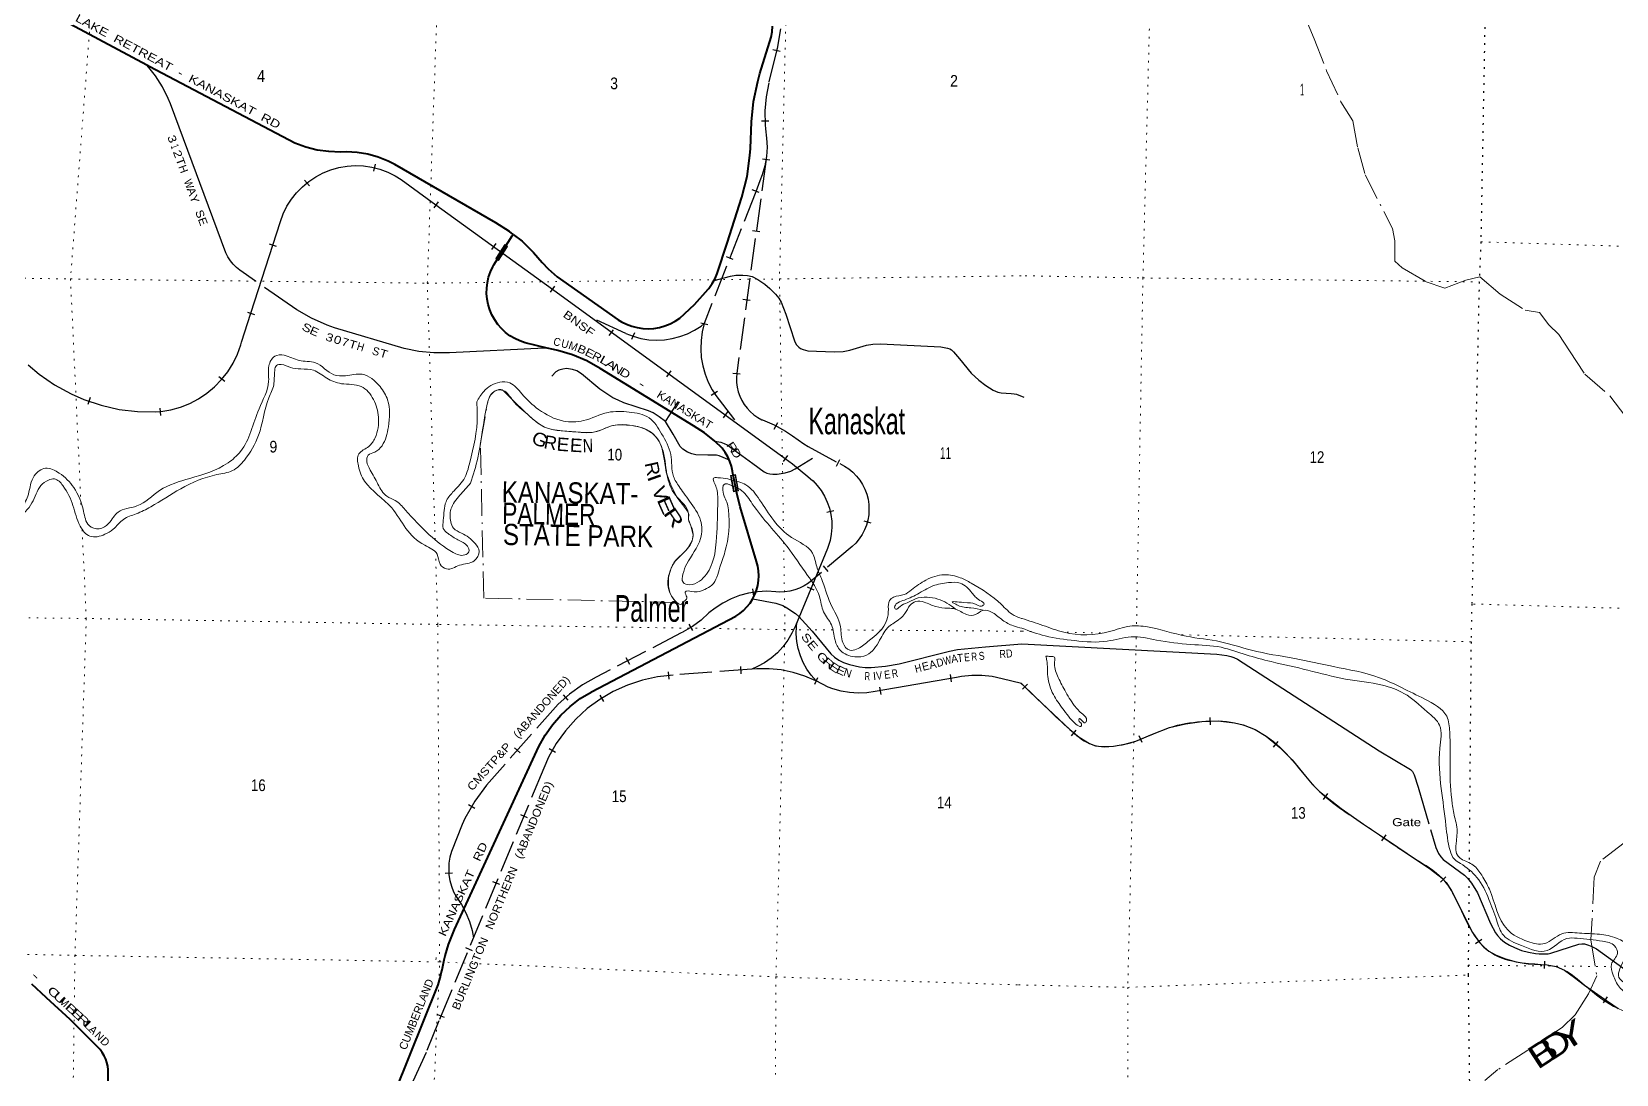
# Model space of a CAD drawing. Header units: feet. Extents: x -252966 to 4, y -183309 to 1368.
# Drawn here: x -233058 to -209293, y -73978 to -58351 of the extents above; entities that cross this region are included whole.
import ezdxf
from ezdxf.enums import TextEntityAlignment as Align

# ---------------------------------------------------------------- set-up
doc = ezdxf.new("R2010")
doc.units = ezdxf.units.FT
doc.header["$LTSCALE"] = 80
for name, pattern in [('DOT_DASHED', [7.7, 5, -1.2, 0.3, -1.2]), ('DOTTED', [1.5, 0.3, -1.2]), ('LONG_DASHED', [7.5, 6, -1.5])]:
    doc.linetypes.add(name, pattern=pattern)
doc.layers.add('14', color=7, linetype='Continuous')
for name, color, linetype, lineweight in [('26', 7, 'Continuous', 40), ('27', 7, 'Continuous', 13), ('29', 7, 'Continuous', 25), ('30', 7, 'Continuous', 35), ('31', 7, 'Continuous', 13), ('34', 7, 'Continuous', 13), ('39', 7, 'Continuous', 13), ('41', 7, 'Continuous', 13), ('44', 7, 'DOT_DASHED', 13), ('6', 7, 'DOTTED', 25), ('61', 7, 'Continuous', 13), ('63', 7, 'Continuous', 25), ('7', 7, 'DOTTED', 13)]:
    doc.layers.add(name, color=color, linetype=linetype, lineweight=lineweight)

msp = doc.modelspace()

# ---------------------------------------------------------------- linework, layer by layer
at = {"layer": '26'}
msp.add_line((-226930.95, -72531.24), (-226929.4, -72526.28), dxfattribs=at)
for points in [[(-231329.54, -58851.33), (-232481.24, -58236.22)], [(-225836.64, -61388.41), (-225704.36, -61492.18), (-225530.87, -61660.39), (-225403.84, -61809.36), (-225313.44, -61904.04), (-225175.34, -62024.86), (-224264.09, -62668.73), (-224213.94, -62699.34), (-224138.42, -62736.67), (-224059.41, -62765.9), (-223977.79, -62786.72), (-223894.43, -62798.89), (-223810.26, -62802.27), (-223726.19, -62796.84), (-223643.15, -62782.66), (-223562.05, -62759.87), (-223483.78, -62728.73), (-223409.19, -62689.57), (-223339.1, -62642.84), (-223115.54, -62438.5), (-222914.56, -62211.91), (-222903.64, -62198.13), (-222853.01, -62126.81), (-222810.11, -62050.59), (-222778.02, -61977.22), (-222625.73, -61520.2), (-222407.42, -60830.71), (-222330.21, -60520.69), (-222285.83, -60204.29), (-222278.57, -60100.63), (-222261.53, -59703.69), (-222231.77, -59397.72), (-222170.2, -59096.53), (-222136.57, -58977.39), (-221969.78, -58432.53), (-221954.33, -58351.23), (-221947.47, -58268.77)], [(-225836.64, -61388.41), (-225894.48, -61343.03), (-226099.15, -61214.57), (-227609.93, -60340.34), (-227711.27, -60289.4), (-227861.2, -60230.12), (-228016.51, -60186.82), (-228175.49, -60160), (-228336.41, -60149.95), (-228427.45, -60154.08), (-228602.82, -60148.09), (-228776.6, -60123.79), (-228946.9, -60081.47), (-229111.83, -60021.57), (-231284.77, -58875.24), (-231329.54, -58851.33)], [(-225326.11, -63092.01), (-225659.21, -63011.99), (-225737.92, -62985), (-225813.38, -62949.92), (-225884.75, -62907.16), (-225951.27, -62857.16), (-226012.2, -62800.49), (-226066.87, -62737.76), (-226114.68, -62669.66), (-226155.11, -62596.93), (-226187.72, -62520.37), (-226212.14, -62440.83), (-226228.12, -62359.17), (-226235.48, -62276.29), (-226234.13, -62193.09), (-226224.09, -62110.48), (-226205.47, -62029.38), (-226178.48, -61950.67), (-226143.4, -61875.22), (-226127.09, -61845.95), (-225851.43, -61411.71), (-225836.64, -61388.41)], [(-222538.01, -64992.63), (-222540.96, -64972.63), (-222546.04, -64937.44), (-222562.65, -64863.14), (-222586.94, -64790.98), (-222618.65, -64721.76), (-222657.41, -64656.24), (-222702.81, -64595.12), (-222813.77, -64486.82), (-222966.99, -64362.99), (-223132.32, -64255.85), (-224531.39, -63396.91), (-224733.21, -63285.85), (-224945.53, -63196.48), (-225166.03, -63129.81), (-225231.03, -63114.85), (-225326.11, -63092.01)], [(-226856.14, -72201.22), (-226806.52, -72031.44), (-226715.36, -71809.05), (-225450.57, -69064.39), (-225358.18, -68896.61), (-225248.76, -68739.4), (-225123.51, -68594.49), (-224983.8, -68463.47), (-224831.16, -68347.77), (-224667.26, -68248.66), (-224660.95, -68245.3), (-222499.82, -67110.16), (-222438.8, -67070.17), (-222382.3, -67024.03), (-222330.93, -66972.23), (-222285.25, -66915.34), (-222245.77, -66853.99), (-222212.92, -66788.86), (-222187.06, -66720.64), (-222168.47, -66650.09), (-222157.36, -66577.99), (-222153.84, -66505.12), (-222157.96, -66432.29), (-222169.67, -66360.28), (-222188.09, -66292.2), (-222433.31, -65470.47), (-222485.08, -65267.88), (-222538.01, -64992.63)], [(-226910.84, -72443.94), (-226904.14, -72412.16), (-226873.94, -72262.13), (-226856.14, -72201.22)], [(-226929.4, -72526.28), (-226925.73, -72514.51), (-226910.84, -72443.94)], [(-231910.53, -74120.45), (-231911.35, -73920.42), (-231911.73, -73913.43), (-231918.05, -73858.08), (-231930.13, -73803.69), (-231947.82, -73750.87), (-231970.93, -73700.18), (-231999.22, -73652.19), (-232032.37, -73607.41), (-232070.02, -73566.35), (-232478.83, -73156.84), (-232837.27, -72831.83), (-232841.86, -72828.09), (-233058.18, -72628.92)], [(-230383.28, -77459.61), (-230157.97, -77169.78), (-229723.82, -76664.17), (-227990.47, -74838.02), (-227847.86, -74662.82), (-227724.34, -74473.66), (-227621.27, -74272.64), (-227606.42, -74238.73), (-226964.45, -72638.63), (-226930.95, -72531.24)]]:
    msp.add_lwpolyline(points, dxfattribs=at)
at = {"layer": '27'}
msp.add_line((-226929.4, -72526.28), (-226910.84, -72443.94), dxfattribs=at)
for points in [[(-226910.84, -72443.94), (-226858.27, -72210.68), (-226856.14, -72201.22)], [(-226930.95, -72531.24), (-226930.52, -72531.24), (-226929.4, -72526.28)]]:
    msp.add_lwpolyline(points, dxfattribs=at)
at = {"layer": '29'}
msp.add_line((-223554.37, -64195.14), (-223355.59, -63893.98), dxfattribs=at)
for points in [[(-229700.63, -62090.12), (-229935.71, -61927.09), (-229986.42, -61885.35), (-230034.49, -61836.71), (-230077.22, -61783.31), (-230114.13, -61725.74), (-230144.82, -61664.62), (-230976.05, -59431.67), (-231008.84, -59351.29), (-231095.46, -59177.8), (-231199.74, -59014.32), (-231300.63, -58887.63), (-231329.54, -58851.33)], [(-222823.09, -62080.69), (-222575.86, -62014.15), (-222497.04, -62001.39), (-222390.41, -62000.23), (-222323.18, -62006.03), (-222251.32, -62022.27), (-222167.87, -62065.17), (-222061.23, -62135.9), (-221987.05, -62199.68), (-221901.28, -62284.33), (-221852.6, -62342.31), (-221820.15, -62403.76), (-221745.97, -62584.66), (-221616.16, -62983.55), (-221590.66, -63036.89), (-221553.57, -63078.64), (-221525.75, -63099.51), (-221486.34, -63115.74), (-221416.8, -63131.98), (-221022.72, -63150.53), (-220885.94, -63144.73), (-220786.27, -63122.7), (-220535.91, -63048.49), (-220443.18, -63033.41), (-220327.28, -63029.93), (-219423.22, -63076.32), (-219325.84, -63092.55), (-219288.75, -63104.14), (-219265.59, -63118.06), (-219235.43, -63148.21), (-219145.04, -63252.57), (-218968.87, -63470.57), (-218855.26, -63572.61), (-218750.96, -63651.47), (-218639.67, -63725.68), (-218570.15, -63753.51), (-218519.13, -63762.79), (-218370.79, -63772.06), (-218324.41, -63776.7), (-218287.34, -63785.98), (-218177.35, -63830.07)], [(-225326.11, -63092.01), (-225366.08, -63093.93), (-226792.6, -63162.2), (-226804.39, -63163), (-227028.03, -63165.84), (-227250.75, -63145.28), (-227470.1, -63101.56), (-228516.86, -62789.24), (-228626.77, -62750.22), (-228860.45, -62646.61), (-229082.03, -62519.13), (-229567.62, -62182.37)], [(-222591.74, -64774.65), (-222747.38, -64705.53), (-222789.09, -64696.25), (-222918.92, -64696.25), (-223099.73, -64691.61), (-223157.68, -64680.02), (-223224.91, -64654.5), (-223292.13, -64608.12), (-223331.54, -64566.38), (-223438.18, -64385.48), (-223554.37, -64195.14), (-223646.81, -64121.1), (-223739.53, -64061.96), (-223809.08, -64032.97), (-224179.98, -63912.37), (-224263.43, -63874.11), (-224342.25, -63838.16), (-224434.97, -63779.02), (-224536.97, -63708.29), (-224810.51, -63476.37), (-224880.05, -63433.47), (-224949.6, -63411.44), (-225035.37, -63401), (-225093.32, -63406.8), (-225153.59, -63424.19), (-225195.32, -63448.54), (-225257.96, -63513.22)], [(-222812.22, -64486.7), (-222724.21, -64501.44), (-222670.89, -64523.46), (-222626.84, -64545.5), (-222244.36, -64824.95), (-222072.82, -64950.19), (-222031.09, -64967.59), (-221987.04, -64979.18), (-221945.32, -64983.82), (-221878.09, -64982.66), (-221759.87, -64960.63), (-221674.1, -64936.27), (-221606.87, -64900.33), (-221349.58, -64744.53)], [(-222243.77, -66850.88), (-221895.56, -66918.4), (-221793.65, -66951.69), (-221733.77, -66983.79), (-221603.42, -67069.93), (-221554.12, -67114.31), (-221353.03, -67333.55), (-221075.47, -67676.12), (-221019.45, -67725.23), (-220951.01, -67772.31), (-220882.57, -67806.55), (-220795.52, -67835.52), (-220643.04, -67868.6), (-220559.63, -67879.3), (-220465.73, -67880.94), (-220253.8, -67862.18), (-220048.01, -67827.08), (-219295.66, -67634.29), (-219172.9, -67611.26), (-218753.33, -67569.5), (-218209.48, -67526.22)], [(-218209.48, -67526.22), (-215281.77, -67682.07), (-215134.54, -67702.08), (-215073.3, -67716.22), (-215029.73, -67731.55), (-214975.16, -67757.83), (-212847.19, -69131.67)], [(-212847.19, -69131.67), (-212382.15, -69408.89), (-212347.97, -69441.4), (-212324.41, -69488.54), (-212262.41, -69674.66), (-212103.83, -70223.15)], [(-212079.77, -70306.38), (-212001.47, -70577.2), (-211960.49, -70668.12), (-211925.15, -70719.97), (-211888.74, -70760.27), (-211571.83, -70993.36), (-211524.81, -71035.96), (-211463.47, -71113.56), (-211376.24, -71257.87), (-211180.26, -71718.23), (-211105.43, -71855.94), (-211075.4, -71898.95), (-211029.78, -71948.24), (-210970.58, -71995.58), (-210895.79, -72042.13), (-210819.83, -72078.07), (-210714.99, -72120.41), (-210611.36, -72149.95), (-210507.13, -72169.4), (-210450.01, -72174.7), (-210384.64, -72174.11), (-210315.75, -72171.16), (-210276.29, -72164.68), (-209853.65, -72029.29), (-209809.31, -72021.51), (-209769.26, -72023.86), (-209710.38, -72040.36), (-209658.55, -72061.57), (-209592.07, -72099.9), (-209106.18, -72449.26)]]:
    msp.add_lwpolyline(points, dxfattribs=at)
at = {"layer": '31', "lineweight": 25}
msp.add_line((-221833.58, -58649.65), (-221941.03, -58623.41), dxfattribs=at)
at = {"layer": '34', "lineweight": 25}
for p, q in [((-227905.73, -60334.49), (-227932.98, -60441.69)), ((-228964.25, -60575.09), (-228893.54, -60660.14)), ((-226964.18, -60899.05), (-227029.17, -60988.55)), ((-229496.01, -61532.4), (-229390.71, -61566.28)), ((-226095.02, -61526.89), (-226160, -61616.4)), ((-225217.93, -62166.95), (-225282.92, -62256.45)), ((-229821.87, -62553.9), (-229716.57, -62587.77)), ((-224335.49, -62816.91), (-224400.47, -62906.42)), ((-223471.68, -63434.85), (-223536.67, -63524.35)), ((-230249.44, -63520.77), (-230162.44, -63589.07)), ((-232179.63, -63834.48), (-232215.36, -63939.16)), ((-231134.07, -63991.31), (-231128.31, -64101.77)), ((-222624.63, -64049.41), (-222689.62, -64138.92)), ((-221725.43, -64702.75), (-221790.42, -64792.25)), ((-221026.82, -65530.94), (-221134.55, -65556.04)), ((-221321.6, -66719.51), (-221423.81, -66677.22)), ((-220341.23, -68175.72), (-220322.12, -68284.67)), ((-219285.59, -67987.92), (-219266.48, -68096.87)), ((-218201.03, -68207.76), (-218124.39, -68128)), ((-215380.97, -68742.25), (-215384.5, -68631.69)), ((-217462.47, -68906.96), (-217391.38, -68822.22)), ((-216404.68, -69006.05), (-216446.96, -68903.84)), ((-214434.66, -69072.65), (-214363.58, -68987.91)), ((-213685.72, -69857.39), (-213617.5, -69770.33)), ((-212808.43, -70480.01), (-212746.72, -70388.21)), ((-211930.3, -71096.03), (-211849.95, -71020.01)), ((-211402.78, -72015.26), (-211311.49, -71952.8)), ((-210371.88, -72391.09), (-210366.7, -72280.6)), ((-209486.14, -72907.39), (-209423.93, -72815.93))]:
    msp.add_line(p, q, dxfattribs=at)
for points in [[(-233111.07, -63342.16), (-232947.43, -63482.75), (-232714.73, -63643.68), (-232466.48, -63779.4), (-232276.96, -63861.72), (-232015.68, -63950.89), (-231746.51, -64012.27), (-231472.39, -64045.16), (-231196.36, -64049.23), (-231130.12, -64045.78), (-231119.8, -64045.24), (-230971.94, -64019.52), (-230827.59, -63978.49), (-230688.33, -63922.6), (-230555.66, -63852.46), (-230431.06, -63768.83), (-230315.88, -63672.64), (-230211.38, -63564.93), (-230118.72, -63446.89), (-230038.9, -63319.82), (-229972.8, -63185.09), (-229921.15, -63044.21), (-229910.02, -63006.23), (-229769.55, -62569.58), (-229327.84, -61196.45), (-229284.6, -61079.32), (-229229.37, -60967.38), (-229162.74, -60861.82), (-229085.44, -60763.81), (-228998.32, -60674.42), (-228928.51, -60616.38), (-228902.33, -60594.61), (-228798.53, -60525.29), (-228688.05, -60467.19), (-228572.11, -60420.96), (-228451.96, -60387.1), (-228328.93, -60365.98), (-228204.38, -60357.85), (-228079.64, -60362.78), (-227956.12, -60380.71), (-227835.14, -60411.46), (-227718.04, -60454.69), (-227606.09, -60509.92), (-227517.39, -60564.85), (-227515.55, -60566.19), (-226995.37, -60943.87), (-225249.12, -62211.77), (-223502.87, -63479.67), (-221756.62, -64747.57), (-221647.91, -64826.5), (-221417.53, -65016.23), (-221343.68, -65080.17)], [(-221343.76, -65080.09), (-221277.02, -65151.37), (-221218.14, -65229.19), (-221167.71, -65312.73), (-221126.29, -65401.08), (-221094.34, -65493.3), (-221072.19, -65588.33), (-221060.11, -65685.17), (-221058.21, -65782.73), (-221066.52, -65879.96), (-221084.95, -65975.8), (-221113.29, -66069.19), (-221123.37, -66095.77), (-221323.82, -66580.17), (-221603.85, -67256.91)], [(-221295.23, -68081.3), (-221368.23, -67996.95), (-221432.04, -67905.38), (-221485.92, -67807.65), (-221529.31, -67704.82), (-221561.69, -67598.02), (-221582.74, -67488.42), (-221592.22, -67377.22), (-221590.03, -67265.64), (-221584.42, -67209.09)], [(-221603.83, -67256.86), (-221655.51, -67367.44), (-221718.44, -67471.96), (-221791.96, -67569.33), (-221875.24, -67658.49), (-221967.4, -67738.45), (-222067.4, -67808.34), (-222174.17, -67867.39), (-222259.04, -67904.59)], [(-218215.3, -68119.51), (-218504.13, -68048.83), (-218654.13, -68016.49), (-218806.68, -68000), (-218960.13, -67999.55), (-219112.79, -68015.14), (-219189.4, -68029.13), (-220406.92, -68242.68), (-220534.17, -68260.96), (-220662.69, -68265.84), (-220791, -68257.27), (-220917.71, -68235.32), (-221041.43, -68200.27), (-221112.85, -68173.42), (-221292.71, -68082.67)], [(-218215.26, -68119.53), (-218017.29, -68309.77), (-217817.83, -68501.42), (-217654.47, -68655.98), (-217489.8, -68809.37), (-217351.07, -68925.73), (-217191.3, -69022.09), (-217103.6, -69053.7), (-216968.8, -69069.79), (-216834.79, -69060.09), (-216665.16, -69030.5), (-216496.92, -68985.12), (-216246.8, -68881.66), (-215995.89, -68780.76), (-215754.18, -68722.91), (-215509.93, -68689.12), (-215263.67, -68681.27), (-215017.02, -68710.53), (-214890.91, -68741.21), (-214710.18, -68809.87), (-214541.98, -68911.37), (-214338.57, -69081.99), (-214153.64, -69266.52), (-213954.83, -69508.82), (-213855.48, -69629.29), (-213744.56, -69738.6), (-213420.18, -69992.79), (-213083.22, -70229.51), (-212694.24, -70490.98), (-212304.95, -70752), (-212102.09, -70889.32), (-211905.84, -71038.64), (-211843.21, -71104.83), (-211769.94, -71220.35), (-211704.74, -71341.53), (-211577.86, -71595.76), (-211449.49, -71850.31), (-211343.93, -72004.58), (-211279.54, -72072.6), (-211204.31, -72132.86), (-211106.69, -72189.4), (-210953.81, -72248.82), (-210796.34, -72294.33), (-210613.19, -72322.49), (-210330.92, -72335.73), (-210196.25, -72360.05), (-210072.16, -72415.1), (-209919.99, -72526.05), (-209771.42, -72640.18), (-209519.46, -72818.69), (-209264.16, -72992.35)]]:
    msp.add_lwpolyline(points, dxfattribs=at)
at = {"layer": '34'}
msp.add_spline([(-218217.5, -68118.9), (-217818.59, -68502.22), (-217490.53, -68810.19), (-217191.78, -69023.09), (-216834.66, -69061.18), (-216496.57, -68986.16), (-215995.55, -68781.81), (-215509.84, -68690.22), (-215017.22, -68711.61), (-214542.62, -68912.27), (-214154.46, -69267.26), (-213745.29, -69739.43), (-213083.84, -70230.42), (-212305.56, -70752.91), (-211906.58, -71039.46), (-211705.72, -71342.04), (-211450.44, -71850.87), (-211204.93, -72133.77), (-210796.58, -72295.41), (-210072.71, -72416.06), (-209772.07, -72641.07), (-209264.71, -72993.31), (-208733.56, -73194.57), (-208312.81, -73523.7), (-207476.53, -74101.25), (-207033.84, -74263.25), (-206838.86, -74354.06), (-206321.38, -74704.38), (-205677.7, -75156.87), (-205056.49, -75437.74), (-204124.65, -75760.23), (-203311.21, -76008.87), (-202483.83, -76275.8), (-201779.58, -76535.37), (-201450.83, -76776.82), (-201210.24, -77144.35), (-200944.04, -77768.23), (-200576.16, -78326.65), (-200100.46, -79005.2), (-199794.38, -79290.76), (-199362.96, -79369.97), (-198617.64, -79369.87), (-197787.45, -79366.65), (-197212.93, -79475.62), (-196872.65, -79773.65), (-196688.29, -80303.9), (-196611.18, -80659.6), (-196425.48, -81060.82), (-195953.48, -81707.07), (-195398.47, -82334.03), (-194826.82, -82914.8), (-194541.68, -83270.71), (-193996.71, -84087.11), (-193754.27, -84470.79), (-193389.9, -84783.18), (-192573.48, -85328.26), (-191690.73, -85904.29), (-191187.42, -86258.49), (-190605.33, -86611.53), (-189757.04, -87199.28), (-189185.09, -87556.24), (-188655.54, -87717.16), (-188130.02, -87682.45), (-187782.11, -87633.74), (-187483.18, -87634.92), (-187344.19, -87670.68), (-187205.85, -87718.88)], degree=3, dxfattribs=at)
at = {"layer": '39'}
for points in [[(-236944.65, -70590.84), (-236811.44, -70446.27), (-236605.92, -70330.13), (-236434.59, -70213.88), (-236172.29, -69954.95), (-236059.3, -69844.55), (-235616.08, -69610.35), (-235308.3, -69585.14), (-235101.02, -69541.5), (-234893.72, -69495.84), (-234699.64, -69188.36), (-234686.47, -68856.15), (-234775.04, -68275.95), (-234787.98, -67931.58), (-234861.91, -67786.37), (-234968.18, -67691.39), (-234953.63, -67550.48), (-234797.48, -67158.32), (-234702.42, -66997.53), (-234768.44, -66892.61), (-235191.45, -66492.58), (-235293.34, -66286.87), (-235315.04, -66159.94), (-235272.04, -65928.51), (-235309.81, -65795.49), (-235386.01, -65728.81), (-235522.71, -65712.27), (-235679.54, -65701.7), (-235850.19, -65614.58), (-236093.36, -65561.46), (-236344.26, -65415.69), (-236440.08, -65199.93), (-236487.18, -64849.41), (-236427.73, -64509.3), (-236266.02, -64262.13), (-236078.67, -64166.07), (-235797.11, -64164.94), (-235431.39, -64252.67), (-234977.26, -64366.87), (-234706.24, -64512.7), (-234005.86, -64961.93), (-233787.43, -65194.18), (-233591.25, -65468.65), (-233412.66, -65590.03), (-233215.22, -65483.93), (-233107.97, -65282.91), (-233018.56, -65005.31), (-232851.27, -64895.08), (-232644.37, -64966.21), (-232427.89, -65184.36), (-232280.24, -65537.21), (-232198.5, -65750.92), (-232043.81, -65799.73), (-231904.78, -65721.64), (-231761.43, -65550.93), (-231481.58, -65459.18), (-231138.92, -65226.68), (-230685.83, -65046.88), (-230113.9, -64813.08), (-229928.32, -64644.52), (-229648.67, -64005.07), (-229504.5, -63588.7), (-229499.72, -63359.16), (-229412.77, -63216.47), (-229269.93, -63200.81), (-229048.96, -63278.02), (-228803.73, -63313.03), (-228526.79, -63493.11), (-228353.89, -63507.75), (-228102.42, -63484.38), (-227833.55, -63670.48), (-227719.59, -63870.18), (-227708.85, -64272.94), (-227804.32, -64556.56), (-227913.23, -64650.86), (-228011.93, -64698.88), (-228032.35, -64791.44), (-227980.49, -64920.48), (-227864.56, -65134.29), (-227730.41, -65313.92), (-227605.93, -65376.74), (-227455.57, -65518.16), (-227094.8, -65889.8), (-226737.71, -66154.71), (-226562.87, -66193.52), (-226500.37, -66145.39), (-226522.22, -66062.76), (-226664.69, -65967.68), (-226813.19, -65872.57), (-226885.34, -65795.82), (-226884.94, -65675.01), (-226843.79, -65395.24), (-226744.78, -65254.6), (-226579.23, -65061.81), (-226487.89, -64808.38), (-226374.96, -64110.01), (-226384.31, -63896.54)], [(-236857.59, -71022.03), (-236929.31, -70818.42), (-236868.47, -70665.58), (-236660.71, -70478.97), (-236376.5, -70284.54), (-235971.18, -69955.58), (-235598.37, -69725.19), (-235198.02, -69684.16), (-234934.35, -69618.54), (-234734.77, -69474.19), (-234562.76, -69150.53), (-234583.88, -68850.44), (-234623.16, -68566.39), (-234657.06, -67871.58), (-234733.08, -67752.54), (-234839.22, -67615.28), (-234854.95, -67508.51), (-234788.07, -67353.67), (-234731.49, -67271.29), (-234688.94, -67176.78), (-234622.3, -67094.43), (-234611.73, -66939.42), (-234741.99, -66800.07), (-235152.78, -66351.75), (-235222.56, -66168.29), (-235183.71, -65977.12), (-235146.86, -65779.9), (-235226.95, -65672.92), (-235431.87, -65611.87), (-235859.96, -65527.97), (-236121.04, -65420.42), (-236257.46, -65319.31), (-236317.32, -65176.16), (-236355.97, -64702.83), (-236292.77, -64445.29), (-236131.32, -64274.64), (-235889.91, -64251.23), (-235538.41, -64383.22), (-235277, -64392.1), (-234959.63, -64507.88), (-234369.47, -64839.97), (-234008.52, -65157.24), (-233695.96, -65510.61), (-233529.49, -65644.03), (-233288.11, -65630.7), (-233054.11, -65413.96), (-232920.51, -65154.62), (-232805.61, -65072.43), (-232717.06, -65054.58), (-232590.69, -65153.65), (-232438.84, -65454.16), (-232331.26, -65760.57), (-232184.95, -65912.05), (-231959.62, -65884.57), (-231836.69, -65808.44), (-231681.34, -65659.92), (-231492.03, -65577.95), (-231272.47, -65471.92), (-230823.1, -65201.5), (-230279.4, -64989.76), (-230047.93, -64930.08), (-229868.41, -64771.57), (-229656.01, -64399.72), (-229501.32, -63840.42), (-229428.26, -63643.31), (-229413.47, -63427.9), (-229385.07, -63353.48), (-229314.63, -63339.61), (-229178.02, -63382.33), (-229019.22, -63404.98), (-228832.26, -63425.7), (-228633.55, -63543.12), (-228412.6, -63626.37), (-228115.1, -63669.59), (-227932.74, -63863.47), (-227859.2, -64127.49), (-227906.49, -64439.45), (-228003.45, -64568.02), (-228150.63, -64678.31), (-228159.28, -64859.51), (-228065.51, -65087.34), (-227658.59, -65489.33), (-227446.43, -65796.07), (-227163.71, -66048.66), (-226979.12, -66180.13), (-226933.36, -66329.28), (-226837.08, -66404.09), (-226639.81, -66348.33), (-226420.37, -66280.56), (-226345.49, -66139.84), (-226409.45, -66020.83), (-226612.06, -65865.15), (-226732.48, -65792.28), (-226774.4, -65697.5), (-226769.75, -65508.24), (-226638.34, -65299.23), (-226478.86, -65118.51)], [(-226384.31, -63896.54), (-226279.22, -63741.82), (-226039.44, -63603.63), (-225888.64, -63614.17), (-225708.19, -63777.85), (-225455.57, -64012.22), (-225084.09, -64186.56), (-224782.4, -64179.46), (-224413.97, -64057.78), (-224096.2, -64052.74), (-223798.85, -64140.26), (-223610.59, -64376.45), (-223474.87, -64686.98), (-223431.72, -65017.35), (-223347.75, -65168.63), (-223277.69, -65267.52), (-223191.62, -65388.61), (-223025.66, -65677.08), (-223026.54, -65944.89), (-223232.94, -66326.83), (-223291.78, -66481.69), (-223290.17, -66602.52), (-223191.75, -66641.09), (-223042.75, -66587.19), (-222867.01, -66354.16), (-222791.42, -65995.97), (-222769.47, -65444.31), (-222784.76, -65202.62), (-222818.66, -65115.93), (-222834.51, -65043.39), (-222768.12, -65035.54), (-222617.35, -65054.14), (-222565.56, -65070.96)], [(-226328.57, -64529.84), (-226231.67, -63957.42), (-226172.8, -63794.51), (-226080.06, -63724.32), (-225987.56, -63728.64), (-225841.26, -63880.12), (-225618.72, -64088.23), (-225388.03, -64266.15), (-224945.86, -64346.07), (-224612.02, -64349.14), (-224344.24, -64255.34), (-224054.64, -64254.24), (-223761.37, -64359.87), (-223605.26, -64587.9), (-223530.17, -64988.85), (-223402.48, -65297.33), (-223208.32, -65571.8), (-223206.6, -65662.42), (-223170.72, -65757.17), (-223138.96, -65884.13), (-223197.89, -66065.17), (-223425.96, -66312.13), (-223494.85, -66466.96), (-223461.8, -66809.38), (-223305.32, -66926.66), (-223271.01, -66888.51), (-223230.64, -66846.35), (-223248.55, -66787.9), (-223256.47, -66749.62), (-223123.72, -66746.01), (-222964.73, -66710.26), (-222857.93, -66646.16), (-222738.39, -66378.73), (-222661.2, -66147.4), (-222608.82, -65515.29), (-222632.59, -65404.46), (-222672.51, -65313.73), (-222692.2, -65188.82), (-222679.98, -65140.53), (-222555.34, -65155.02), (-222550.35, -65157.61)], [(-226478.86, -65118.51), (-226366.98, -64736.27), (-226328.57, -64529.84)], [(-222565.56, -65070.96), (-222348.15, -65141.57), (-222141.75, -65365.74), (-221662.98, -65931.06), (-221348.01, -66165.63), (-221284.33, -66369.21), (-221214.53, -66546.63), (-221077.02, -66923.61), (-220927.34, -67272.43), (-220893.94, -67508.13), (-220787.73, -67621.23), (-220689.14, -67607.44), (-220515.8, -67493.21), (-220231.16, -67167.9), (-220210.51, -67006.88), (-220191.98, -66876.05), (-220131.48, -66825.9), (-219974.49, -66788.13), (-219863.64, -66715.99), (-219645.96, -66569.68), (-219370.17, -66490.01), (-219131, -66535.06), (-218968.37, -66616.11), (-218516.93, -66933.67), (-218324.42, -67099.4), (-218211.13, -67144.29), (-218205.89, -67145.85)], [(-222550.35, -65157.61), (-222406.77, -65232), (-222250.55, -65425.8), (-221729.8, -66067.77), (-221421.52, -66499.66), (-221243.58, -66814.35), (-221182, -67046.11), (-221064, -67241.8), (-221010.46, -67471.52), (-220930.53, -67624.81), (-220715.65, -67720.12), (-220536.58, -67694.51), (-220340.77, -67471.62), (-220203.33, -67266.66), (-220124.71, -67210.52), (-219961.35, -67070.08), (-219886.54, -66949.5), (-219801.88, -66891.37), (-219671.19, -66901.85), (-219498.45, -66966.83), (-219315.53, -66991.57), (-219208.98, -67003.99), (-219038.31, -67085.07), (-218901.56, -67087.51), (-218796.78, -67025.42), (-218644.05, -67060.13), (-218497.61, -67171.34), (-218334.99, -67256.43), (-218207.34, -67292.05)], [(-219202.44, -67001.64), (-219467.91, -66854.16), (-219628.71, -66827.48), (-219803.76, -66851.09), (-219928.64, -66911.11), (-220035.42, -66967.16), (-220097.89, -67005.22), (-220113.94, -66993.09), (-220091.6, -66928.72), (-219994.9, -66878.68), (-219775.37, -66780.71), (-219543.69, -66658.6), (-219306.21, -66609.01), (-219133.28, -66615.6), (-218956.79, -66761.13), (-218838.51, -66874.27), (-218774.35, -66932.86), (-218812.65, -66958.92), (-218905.06, -66930.44), (-219083.97, -66905.71), (-219244.86, -66907.22), (-219237.35, -66911.67), (-219164.84, -66951.96), (-218973.62, -66986.61), (-218788.85, -67020.44)], [(-218205.89, -67145.85), (-217894.46, -67249.25), (-217578.41, -67351.43), (-216891.57, -67342.64), (-216587.75, -67261.2), (-216325.28, -67272.07), (-215745.02, -67411.35), (-215226.79, -67495.53), (-214765.55, -67621.44), (-214116.45, -67745.32), (-213533.98, -67866.48), (-212846.94, -68033.11), (-212513.19, -68181.86), (-212165.55, -68354.95), (-211836.97, -68612.52), (-211790.91, -68844.89), (-211786.39, -69383.3), (-211753.63, -69924.04), (-211711.52, -70148.3), (-211684.52, -70271.59), (-211695.1, -70513.44), (-211699.86, -70581.94), (-211676.79, -70695.1), (-211620.79, -70748.13), (-211437.96, -70842.83), (-211312.3, -70995.4), (-211197.31, -71204.31), (-210926.88, -71810.09), (-210619.68, -71986.78), (-210367.52, -72017.71), (-210111.52, -71873.25), (-209846.8, -71861.96), (-209546.03, -71879.29), (-209282.07, -71940.59), (-209115.63, -72057.3), (-209240.34, -72396.73), (-209253.8, -72525.63), (-209143.68, -72619.56), (-208942.51, -72698.33), (-208742.3, -72674.26), (-208496.27, -72517.6), (-208204.84, -72462.24), (-207905.22, -72590.45), (-207818.7, -72817.21), (-207933.55, -72985.35), (-208064.44, -73141.23), (-208047.5, -73260.38), (-207901.36, -73386.95), (-207706.57, -73495.9), (-207654.48, -73536.78), (-207068.67, -73726.53), (-206617.06, -74001.55), (-206139.2, -74276.85), (-205807.3, -74409.44), (-205510.35, -74406.56), (-205037.72, -74407.58), (-204868.83, -74481.98), (-204679.03, -74683.62), (-204443.88, -74990.6), (-204267.55, -75127.58), (-204035.28, -75128.05), (-203605.52, -75172.97), (-203295.81, -75303.31), (-202942.25, -75488.56), (-202658.42, -75582.33), (-202524.73, -75545.45), (-202325.33, -75600), (-202109.1, -75783.79), (-201827.26, -76069.09), (-201660.57, -76161.6), (-201425.18, -76250.82), (-201196.8, -76432.72), (-200988, -76553.91), (-200646.79, -76567.64), (-200247.51, -76630.38), (-200094.05, -76829.63), (-199559.66, -77692.29), (-199338.87, -78021.29), (-199051, -78308.68), (-198493.71, -78715.88), (-198256.44, -78819.24), (-197971.57, -78812.2), (-197597.07, -78537.95), (-197327.67, -78464.2), (-196934.62, -78543.01), (-196596.38, -78843.03), (-196452.59, -79195.41), (-196334.05, -79646.32), (-196276.66, -79955.44), (-196261.99, -80043.96), (-196229.62, -80093.05)], [(-218207.34, -67292.05), (-217857.72, -67406.92), (-217414.09, -67478.2), (-216927.39, -67485.42), (-216569.21, -67420.69), (-216187.96, -67469.13), (-215673.59, -67535.11), (-215219.57, -67578.28), (-214845.03, -67689.14), (-214470.41, -67791.95), (-213918.31, -67920.85), (-213352.12, -68053.93), (-212799.64, -68146.54), (-212477.74, -68268.94), (-212129.15, -68544.87), (-211943.39, -68746.48), (-211938.87, -69089.3), (-211918.89, -69694.42), (-211847.88, -70247.66), (-211787.14, -70623.35), (-211721.85, -70755.11), (-211631.62, -70818.58), (-211383.32, -71026.9), (-211202.94, -71357.5), (-211088.98, -71665.2), (-210984.31, -71894.17), (-210713.23, -72048.29), (-210330.23, -72122.96), (-210033.47, -71942.64), (-209879.91, -71938.23), (-209498.62, -71982.63), (-209319.59, -72053.1), (-209276.31, -72164.46), (-209366.89, -72328.84), (-209340.28, -72490.43), (-209247.22, -72670.88), (-209072.71, -72787.68), (-208832.59, -72810.4), (-208667.1, -72824.27), (-208577.28, -72732.48), (-208462.97, -72616.75), (-208259.22, -72641.11), (-208051.07, -72631.24), (-207921.66, -72812.07), (-208047.01, -73018.42), (-208188.05, -73180.24), (-208078.63, -73340.7), (-207955.27, -73521.47), (-207722, -73620.75), (-207281.21, -73770.64), (-207145.79, -73762), (-206781.09, -74042.14), (-206239.27, -74382.64), (-205841.16, -74558.29), (-205421.1, -74564.79), (-205008.83, -74542.99), (-204848.51, -74665.68), (-204595.01, -74956.73), (-204409.47, -75178.49), (-204274.87, -75248.49), (-204038.15, -75210.69), (-203965.68, -75233.64), (-203634.36, -75227.1), (-203396.84, -75306.26), (-203043.31, -75495.55), (-202770.13, -75641.63), (-202536.37, -75694.53), (-202439.16, -75669.36), (-202362.88, -75714.53), (-201982.6, -76051.3), (-201869.51, -76248.09), (-201555.33, -76336.13), (-201344.78, -76483.56), (-201179.92, -76557.91), (-201055.81, -76666.1), (-200765.47, -76715.58), (-200389.89, -76725.65), (-200194.26, -76949.54), (-199810.25, -77510.15), (-199310.23, -78180.89), (-198862.83, -78667.58), (-198422.88, -78898.11), (-198051.57, -78930.31), (-197671.91, -78742.81), (-197310.71, -78581.33), (-197030.08, -78594.41), (-196720.95, -78779.19), (-196535.39, -79194.52), (-196407.34, -79702), (-196336.03, -80031.42), (-196339.2, -80142.29)], [(-217847.01, -67710.07), (-217778.09, -67714.26), (-217717.63, -67727), (-217716.3, -67793.56), (-217674.05, -68003.71), (-217565.23, -68222.64), (-217422.13, -68447.98), (-217294.26, -68582.43), (-217236.59, -68669.75), (-217261.22, -68707.79), (-217313.36, -68670.94), (-217349.48, -68648.38), (-217355.79, -68672.5), (-217315.96, -68727.37), (-217324.42, -68763.57), (-217338.55, -68763.42), (-217414.82, -68716.23), (-217594.35, -68498.56), (-217735.56, -68287.36), (-217819.6, -68016.27), (-217833.29, -67778.19), (-217847.12, -67709.51)]]:
    msp.add_spline(points, degree=3, dxfattribs=at)
at = {"layer": '44'}
for points in [[(-213956.27, -58146.55), (-213822.98, -58455.44), (-213639.28, -58935.69), (-213423.29, -59400.18), (-213245.58, -59685.4), (-213169.52, -60092.2), (-213059.29, -60495.32), (-212648.12, -61301.49), (-212613.89, -61484.75), (-212617.09, -61792.26), (-212505.66, -61887.86), (-212158.49, -62092.37), (-211864.45, -62193.83), (-211552.02, -62072.37), (-211338.75, -62026.28), (-211036.28, -62282.6), (-210661.41, -62525.59), (-210442.97, -62561.96), (-210306.35, -62744.25), (-210157.31, -62890.48), (-209993.22, -63133.34), (-209765.98, -63481.37), (-209391.96, -63806.76), (-209130.54, -64149.1)], [(-223388.03, -66904.4), (-226277.06, -66840.86), (-226329.67, -64536.35), (-226326.13, -64515.31), (-226217.28, -63895.15), (-226189.98, -63825.87), (-226166.48, -63784.99), (-226147.1, -63763.76), (-226122.22, -63745.42), (-226077.32, -63723.2), (-226050.21, -63715.71), (-226022.01, -63714.55), (-226002.89, -63719.08), (-225975.25, -63740.28), (-225804.22, -63915.19), (-225581.23, -64122.68), (-225469.07, -64216.46), (-225367.02, -64276.26), (-225257.9, -64312.92), (-225098.29, -64335.58), (-224828.14, -64353.91), (-224742.69, -64355.85), (-224632.88, -64351.18), (-224583.58, -64344.33), (-224547.52, -64333.82), (-224419.77, -64278.55), (-224360.79, -64258.76), (-224304.59, -64249.6), (-224237.36, -64244.49), (-224139.8, -64245.83), (-224052.55, -64254.52), (-223968.18, -64268.93), (-223850.17, -64306.99), (-223737.17, -64379.49), (-223653.02, -64480.39), (-223606.82, -64583.17), (-223568.72, -64780.67), (-223541.4, -64950.35), (-223471.58, -65144.43), (-223384.5, -65329.64), (-223246.86, -65502.63), (-223226.4, -65534.6), (-223209.82, -65568.13), (-223204.6, -65591.49), (-223209.08, -65639.99), (-223206.82, -65661.7), (-223170.7, -65757.24), (-223138.39, -65889.87), (-223154.26, -65980.31), (-223205.33, -66077.05), (-223241.94, -66124.31), (-223321.76, -66200.34), (-223408.35, -66287.56), (-223444.56, -66342.68), (-223474.46, -66404.31), (-223506.4, -66526.34), (-223508.66, -66665.42), (-223487.76, -66753.95), (-223450.56, -66827.66), (-223386.29, -66906.1)], [(-209176.67, -70510.48), (-209530.83, -70784.29), (-209625.66, -71022.53), (-209673.61, -71964.76), (-209586.84, -72500.32), (-209712.12, -72772.42), (-209912.12, -73085.98), (-210104.84, -73279.01), (-211070.97, -73908.45), (-211263.66, -74072.31)]]:
    msp.add_lwpolyline(points, dxfattribs=at)
at = {"layer": '6'}
for points in [[(-210978.16, -44868.61), (-210997.34, -45891.18), (-211115.04, -51200.99), (-211232.44, -56482.57), (-211324.89, -61500.28), (-211349.3, -62100.89), (-211459.98, -66928.86), (-211471.91, -67495.33), (-211500.72, -70804.29)], [(-211501.71, -70917.8), (-211514.13, -72344.2), (-211515.66, -72491.38), (-211494.95, -74259.83)]]:
    msp.add_lwpolyline(points, dxfattribs=at)
at = {"layer": '61'}
for p, q in [((-226096.58, -61751.25), (-225962.36, -61539.8)), ((-225962.36, -61539.8), (-225921.75, -61569.14))]:
    msp.add_line(p, q, dxfattribs=at)
msp.add_lwpolyline([(-226096.58, -61751.25), (-226055.98, -61780.58), (-225921.75, -61569.14)], dxfattribs=at)
for points in [[(-226058.18, -61769.13), (-225932.54, -61571.22), (-225960.16, -61551.26), (-226085.79, -61749.18)], [(-222492.32, -65239.54), (-222457.07, -65233.11), (-222501.95, -64987.17), (-222575.73, -65000.63), (-222530.85, -65246.57)], [(-222493.76, -65231.67), (-222466.38, -65226.68), (-222508.38, -64996.48), (-222566.42, -65007.06), (-222524.42, -65237.26)]]:
    msp.add_lwpolyline(points, close=True, dxfattribs=at)
at = {"layer": '63'}
for p, q in [((-222003.89, -59689.35), (-222114.49, -59691.09)), ((-222096.66, -60255.08), (-221987.08, -60270.17)), ((-222148.72, -60763.29), (-222251.74, -60723.01)), ((-222247.32, -61330.37), (-222137.75, -61345.46)), ((-222536.76, -61767.25), (-222639.78, -61726.97)), ((-222390.96, -62357.51), (-222281.38, -62372.6)), ((-223023.77, -62713.3), (-222916.5, -62740.26)), ((-224018.49, -62862.87), (-224063.88, -62963.74)), ((-222541.46, -63471.27), (-222431.23, -63480.44)), ((-222868.09, -63796.84), (-222775, -63737.09)), ((-221921.79, -64306.85), (-221868.58, -64209.88)), ((-220989.71, -64861.88), (-220937.34, -64764.46)), ((-220578.21, -65680.13), (-220471.68, -65709.9)), ((-221187.19, -66355.75), (-221116.06, -66440.45)), ((-222248.88, -66702.35), (-222231.75, -66811.63)), ((-223200.97, -67229.19), (-223145.23, -67324.73)), ((-224145.4, -67730.74), (-224094.4, -67828.89)), ((-223513.48, -67944.24), (-223501.15, -68054.17)), ((-222428.52, -67864.44), (-222420.41, -67974.76)), ((-221272.15, -68034.17), (-221316.36, -68135.56)), ((-225088.31, -68289.8), (-225014.98, -68372.61)), ((-224539.03, -68296.63), (-224483.06, -68392.04)), ((-225815.98, -69085.08), (-225733.29, -69158.55)), ((-225298.57, -69096.26), (-225202.4, -69150.9)), ((-226506.89, -69934.46), (-226410.83, -69989.29)), ((-225727.76, -70085.48), (-225625.59, -70127.84)), ((-226855.58, -70965.42), (-226745.14, -70959.32)), ((-226146.08, -71087.45), (-226043.91, -71129.82)), ((-226554.38, -72078.88), (-226452.21, -72121.25)), ((-226972.7, -73080.86), (-226870.53, -73123.23))]:
    msp.add_line(p, q, dxfattribs=at)
at = {"layer": '63', "linetype": 'LONG_DASHED'}
for p, q in [((-224146.07, -62873.29), (-224662.12, -62641.09)), ((-222810.54, -63784.64), (-222475.11, -64223.27))]:
    msp.add_line(p, q, dxfattribs=at)
for points in [[(-221828.3, -58309.56), (-221878.19, -58602.06), (-221878.52, -58603.54), (-221886.88, -58637.77), (-222003.97, -59117.27), (-222044.71, -59324.89), (-222063.52, -59535.68), (-222060.2, -59747.24), (-222055.33, -59806.03), (-222035.46, -59944.03), (-222030.11, -60083.26), (-222039.35, -60222.29), (-222063.07, -60359.59), (-222101.03, -60493.65), (-222135.69, -60584.45), (-222199.97, -60748.86), (-222972.64, -62724.87)], [(-222042.42, -60261.44), (-222483.69, -63466.85), (-222489.55, -63537.28), (-222488.01, -63607.92), (-222479.11, -63678), (-222462.92, -63746.77), (-222439.63, -63813.47), (-222409.5, -63877.38), (-222372.86, -63937.78), (-222330.1, -63994.02), (-222281.7, -64045.48), (-222228.19, -64091.6), (-222170.14, -64131.88), (-222108.18, -64165.88), (-222099.21, -64170.13), (-221921.92, -64244.49), (-221753.31, -64337.02), (-221647.72, -64407.54), (-221480.14, -64528.13), (-221413.81, -64568.95), (-220938.39, -64824.52), (-220868.87, -64860.88), (-220803.47, -64904.36), (-220742.97, -64954.43), (-220688.04, -65010.54), (-220639.28, -65072.09), (-220597.22, -65138.41), (-220562.32, -65208.75), (-220534.96, -65282.36), (-220515.45, -65358.42), (-220503.99, -65436.12), (-220500.73, -65514.57), (-220505.68, -65592.95), (-220518.79, -65670.37), (-220539.92, -65746), (-220568.85, -65819.01), (-220605.24, -65888.59), (-220648.72, -65953.99), (-220698.78, -66014.49), (-220753.76, -66068.41), (-221407.61, -66617.57), (-221472.16, -66657.96), (-221540.56, -66691.38), (-221612.07, -66717.46), (-221685.92, -66735.93), (-221761.3, -66746.58), (-221837.37, -66749.28), (-221895.97, -66745.93), (-222033.71, -66738.48), (-222171.42, -66745.48), (-222307.63, -66766.83), (-222440.87, -66802.29), (-222569.67, -66851.5), (-222692.63, -66913.89), (-222808.4, -66988.8), (-222900.44, -67061.92), (-223019.45, -67170.05), (-223149.2, -67265.22), (-223288.15, -67346.29), (-223294.4, -67349.48), (-223318.31, -67362.53), (-224590.3, -68023.44), (-224798.19, -68141.89), (-224992.52, -68281.41), (-225162.58, -68431.98), (-226238.68, -69642.97), (-226413.12, -69885.59), (-226561.27, -70145.13), (-226603.13, -70231.94), (-226764.18, -70639.93), (-226786.69, -70724.89), (-226800.19, -70811.73), (-226804.54, -70899.52), (-226799.68, -70987.27), (-226785.69, -71074.04), (-226762.7, -71158.88), (-226730.97, -71240.84), (-226693.48, -71314.47), (-226613.88, -71431.12), (-226546.84, -71555.56), (-226493.18, -71686.33), (-226453.48, -71821.98), (-226432.31, -71931.46)], [(-224146.02, -62873.31), (-224035.69, -62916.52), (-223921.38, -62947.98), (-223804.41, -62967.3), (-223686.07, -62974.3), (-223567.64, -62968.89), (-223450.43, -62951.13), (-223335.71, -62921.21), (-223224.75, -62879.47), (-223118.76, -62826.36), (-223018.91, -62762.46), (-222970.96, -62726.15)], [(-222970.55, -62725.54), (-223001.93, -62850.36), (-223020.07, -62977.72), (-223024.81, -63106.27), (-223016.08, -63234.62), (-222993.98, -63361.35), (-222958.76, -63485.08), (-222910.79, -63604.45), (-222850.61, -63718.16), (-222808.74, -63783.38)], [(-221298.12, -68080.16), (-221462.53, -68008.46), (-221636.88, -67953.28), (-221816.04, -67916.63), (-221998.06, -67898.9), (-222180.95, -67900.3), (-222258.51, -67906.7), (-223438.58, -67993.42), (-223671.21, -68019.5), (-223899.81, -68069.74), (-224121.91, -68143.61), (-224335.06, -68240.29), (-224536.94, -68358.71), (-224725.34, -68497.59), (-224898.2, -68655.41), (-225053.6, -68830.43), (-225189.86, -69020.73), (-225305.48, -69224.24), (-225379.3, -69387.69), (-226951.04, -73177.99), (-227144.3, -73650.49), (-227362.89, -74136.38)]]:
    msp.add_lwpolyline(points, dxfattribs=at)
at = {"layer": '7'}
for p, q in [((-220314.15, -67321.94), (-220915.52, -67317.85)), ((-218207.72, -67336.3), (-220248.91, -67322.38)), ((-218062.96, -67339.47), (-218207.72, -67336.3)), ((-217026.96, -67362.21), (-217582.92, -67350.01)), ((-211471.91, -67495.33), (-215847.35, -67389.69)), ((-211514.13, -72344.2), (-209365.82, -72363.25))]:
    msp.add_line(p, q, dxfattribs=at)
for points in [[(-216312.85, -46668.59), (-216259.51, -51000.83), (-216246.72, -56388.66), (-216392.21, -62040.95), (-216489.17, -67256.71)], [(-221695.93, -55671.85), (-221701.45, -56313.85), (-221843.18, -62056.27), (-221784.15, -65789.47)], [(-227007.18, -65968.36), (-227124.53, -62120.2), (-226918.14, -56287.37)], [(-232191.6, -58353.84), (-232475.84, -62057.05), (-232318.5, -65442.59)], [(-211324.89, -61500.28), (-205772.13, -61672.53), (-200430.86, -61749.76), (-195183.42, -61797.79), (-189836.67, -61774.28), (-186989.62, -62001.64)], [(-242752.37, -62008.61), (-237491.26, -61982.88), (-232475.84, -62057.05), (-227124.53, -62120.2), (-221843.18, -62056.27), (-218156.42, -62009.52)], [(-218156.42, -62009.52), (-216392.21, -62040.95), (-211349.3, -62100.89)], [(-232301.32, -65812.21), (-232239.33, -67146.23), (-232408.93, -72195.87), (-232418.31, -72891.33)], [(-221780.75, -66004.85), (-221760.07, -67312.1), (-221896, -72518.91), (-221927.79, -77856.94), (-221961.15, -83062.06), (-222084.77, -88194.4)], [(-226942.46, -71713.36), (-226968.55, -67235.3), (-227001.27, -66162.1)], [(-189204.56, -67134.15), (-189911.97, -67086.56), (-195244.13, -67065.87), (-200653.04, -67084.7), (-205892.93, -67087.16), (-211459.98, -66928.86)], [(-221043, -67316.97), (-221760.07, -67312.1), (-226968.55, -67235.3), (-232239.33, -67146.23), (-234640.56, -67118.59)], [(-216492.29, -67430.41), (-216619.67, -72674.76), (-216624.17, -77782.13), (-216631.1, -83123.36), (-216674.38, -88268.62)], [(-227333.55, -88143.66), (-227247.89, -82934.67), (-227189.29, -77771.71), (-226939.08, -72293.63), (-226940.83, -71993.09)], [(-233238.43, -72178.71), (-232408.93, -72195.87), (-227085.15, -72291.02)], [(-226965.46, -72293.16), (-226939.08, -72293.63), (-221896, -72518.91), (-218258.77, -72638.24)], [(-218258.77, -72638.24), (-216619.67, -72674.76), (-211513.64, -72491.4)], [(-232421.94, -73160.12), (-232480.94, -77533.77), (-232516.75, -80807.2)]]:
    msp.add_lwpolyline(points, dxfattribs=at)

# ---------------------------------------------------------------- texts
at = {"layer": '14', "width": 0.65}
for s, p in [('Kanaskat', (-221408.67, -64385.13)), ('Palmer', (-224312.59, -67195.33))]:
    msp.add_text(s, height=400, dxfattribs=at).set_placement(p)
at = {"layer": '27'}
for s, rotation, width, p in [('LAKE  RETREAT  -  KANASKAT  RD', 331.894, 1.3, (-232415.08, -58184.16)), ('-', 328.453, 1.6, (-223971.59, -63659.68)), ('KANASKAT', 328.453, 1.1, (-223695.51, -63822.82)), ('KANASKAT   RD', 65.259, 1.25, (-226854.78, -71921.79)), ('U', 316.967, 1.6, (-232748.78, -72814.81))]:
    msp.add_text(s, height=120, rotation=rotation, dxfattribs=dict(at, width=width)).set_placement(p)
for s, rotation, width, p in [('C', 346.058, 0.9, (-225193.11, -63058.14)), ('U', 345.058, 0.95, (-225074.54, -63088.05)), ('B', 336.943, 1.2, (-224829.3, -63168.12)), ('E', 332.923, 1.25, (-224714.67, -63221.89)), ('R', 332.923, 1.15, (-224606.04, -63275.61)), ('L', 331.041, 1.5, (-224495.23, -63333.04)), ('A', 328.118, 1.45, (-224402.46, -63394.84)), ('N', 328.118, 1.3, (-224302.47, -63455.65)), ('D', 328.118, 1.3, (-224189.82, -63521.92)), ('R', 304.315, 1.35, (-222602.19, -64610.48)), ('D', 299.732, 1.25, (-222542.97, -64700.38)), ('-', 316.967, 2.1, (-233036.68, -72545.42)), ('C', 316.967, 1.6, (-232768.8, -72795.5)), ('B', 317.328, 1.75, (-232501.44, -73043.74)), ('E', 317.328, 1.75, (-232411.75, -73126.43)), ('R', 317.328, 1.6, (-232322.04, -73209.12)), ('L', 314.992, 2.1, (-232231.32, -73301.23))]:
    msp.add_text(s, height=120, rotation=rotation, dxfattribs=dict(at, width=width)).set_placement(p, align=Align.CENTER)
for s, rotation, p in [('M', 341.058, (-224955.79, -63121.87)), ('M', 316.967, (-232615.14, -72938.96)), ('A', 314.992, (-232177.25, -73355.31)), ('N', 314.992, (-232086.19, -73446.4)), ('D', 314.992, (-231999.93, -73532.68))]:
    msp.add_text(s, height=120, rotation=rotation, dxfattribs=at).set_placement(p, align=Align.CENTER)
for s, rotation, p in [('-', 79.092, (-226953.07, -72279.52)), ('CUMBERLAND', 68.139, (-227443.2, -73623.38))]:
    msp.add_text(s, height=120, rotation=rotation, dxfattribs=at).set_placement(p)
at = {"layer": '30'}
for s, rotation, width, p in [('3', 290.418, 1.25, (-231006.98, -59979.19)), ('1', 290.418, 0.5, (-230965.12, -60091.65)), ('2', 290.418, 1.25, (-230923.25, -60204.11)), ('T', 290.418, 1.25, (-230881.39, -60316.58)), ('W', 290.418, 0.9, (-230755.8, -60653.95)), ('A', 290.418, 1.15, (-230713.93, -60766.42)), ('Y', 290.418, 1.15, (-230672.07, -60878.87)), ('S', 290.418, 1.1, (-230588.34, -61103.8)), ('E', 290.418, 1.1, (-230546.48, -61216.26)), ('S', 332.476, 1.3, (-228959.01, -62842.13)), ('E', 336.068, 1.2, (-228842.45, -62897.6)), ('3', 339.661, 1.25, (-228610.77, -62989.63)), ('0', 343.387, 1.25, (-228486.56, -63027.86)), ('7', 343.387, 1.15, (-228371.58, -63062.16)), ('T', 343.387, 1.2, (-228256.58, -63096.48)), ('H', 343.387, 0.9, (-228141.6, -63130.78)), ('T', 343.387, 1.2, (-227796.61, -63233.72)), ('G', 309.015, 1.4, (-221242.29, -67772.04)), ('R', 318.761, 1.55, (-221143.94, -67863.42)), ('W', 14.373, 0.8, (-219311.42, -67832.49)), ('A', 9.625, 0.95, (-219209.69, -67807.79)), ('T', 6.684, 0.95, (-219126.85, -67796.89)), ('E', 5.684, 0.8, (-219025.2, -67787.5)), ('R', 5.684, 0.75, (-218917.54, -67776.78)), ('S', 5.684, 0.8, (-218805.18, -67765.6)), ('E', 325.476, 1.45, (-221050.35, -67931.38)), ('E', 334.593, 1.25, (-220947.02, -67981.03)), ('R', 358.999, 0.65, (-220527.29, -68070.42)), ('V', 6.059, 0.85, (-220341.83, -68060.68)), ('E', 7.679, 0.85, (-220219.36, -68045.96)), ('R', 9.679, 0.8, (-220103.53, -68027.05)), ('H', 14.373, 0.85, (-219749.24, -67950.05)), ('D', 14.373, 0.9, (-219421.69, -67862.39))]:
    msp.add_text(s, height=120, rotation=rotation, dxfattribs=dict(at, width=width)).set_placement(p, align=Align.CENTER)
for s, rotation, p in [('H', 290.418, (-230839.52, -60429.03)), ('S', 343.387, (-227911.6, -63199.4)), ('N', 341.76, (-220838.02, -68018.77)), ('I', 5.059, (-220412.52, -68068.41)), ('E', 14.373, (-219637.87, -67918.33)), ('A', 14.373, (-219531.24, -67893.15))]:
    msp.add_text(s, height=120, rotation=rotation, dxfattribs=at).set_placement(p, align=Align.CENTER)
for s, rotation, width, p in [('SE', 309.015, 1.35, (-221527.93, -67420.58)), ('RD', 4.55, 0.85, (-218540.17, -67741.38))]:
    msp.add_text(s, height=120, rotation=rotation, dxfattribs=dict(at, width=width)).set_placement(p)
at = {"layer": '30', "width": 1.25}
msp.add_text('Gate', height=120, dxfattribs=at).set_placement((-212655.13, -70258.87))
at = {"layer": '31', "width": 1.25}
msp.add_text('BNSF', height=120, rotation=324.018, dxfattribs=at).set_placement((-225100.08, -62615.27))
at = {"layer": '41'}
for s, rotation, width, p in [('G', 337.327, 1.1, (-225579.68, -64511.15)), ('E', 355.681, 1.05, (-225190.9, -64629.55)), ('E', 356.697, 1.05, (-224991.09, -64644.63)), ('N', 1.494, 0.8, (-224790.99, -64656.18)), ('R', 282.375, 1.1, (-223867.71, -64818.75)), ('I', 289.593, 1.4, (-223831.59, -65020.14)), ('V', 289.641, 1.2, (-223761.29, -65205.52)), ('E', 293.892, 1.5, (-223688.91, -65364.34)), ('R', 304.022, 1.55, (-223595.26, -65566.91))]:
    msp.add_text(s, height=200, rotation=rotation, dxfattribs=dict(at, width=width)).set_placement(p)
msp.add_text('R', height=200, rotation=350.728, dxfattribs=at).set_placement((-225388.04, -64592.72))
at = {"layer": '44'}
for s, height, rotation, width, p in [('KANASKAT-', 318.1, 359.126, 0.85, (-224985.39, -65421.88)), ('PALMER', 318.1, 359.126, 0.8, (-225304.42, -65738.53)), ('STATE PARK', 318.1, 359.126, 0.85, (-224866.58, -66061.05)), ('Y', 350, 33.085, 1.5, (-209898.67, -73543.53)), ('B', 350, 33.085, 1.35, (-210299.38, -73803.23)), ('D', 350, 33.085, 1.25, (-210099.09, -73673.91))]:
    msp.add_text(s, height=height, rotation=rotation, dxfattribs=dict(at, width=width)).set_placement(p, align=Align.CENTER)
at = {"layer": '63'}
for s, rotation, width, p in [('(ABANDONED)', 48.375, 1.05, (-225759.54, -68953.23)), ('CMSTP&P', 48.375, 1.15, (-226450.19, -69739.44)), ('BURLINGTON   NORTHERN   (ABANDONED)', 67.477, 1.1, (-226649.44, -73025.04))]:
    msp.add_text(s, height=120, rotation=rotation, dxfattribs=dict(at, width=width)).set_placement(p)
at = {"layer": '7'}
for s, width, p in [('4', 0.9, (-229676.65, -59101.8)), ('3', 0.9, (-224382.3, -59212.6)), ('2', 0.9, (-219284.84, -59174.66)), ('9', 0.9, (-229492.34, -64657.8)), ('10', 0.85, (-224424.4, -64776.62)), ('11', 0.65, (-219436.81, -64754.05)), ('16', 0.85, (-229770.17, -69732.08)), ('15', 0.85, (-224358.04, -69898.25)), ('14', 0.85, (-219482.34, -69991.32))]:
    msp.add_text(s, height=175, rotation=359.82, dxfattribs=dict(at, width=width)).set_placement(p)
for s, width, p in [('1', 0.4, (-214036.87, -59306.56)), ('12', 0.85, (-213892.55, -64814.6)), ('13', 0.85, (-214172.23, -70147.58))]:
    msp.add_text(s, height=175, dxfattribs=dict(at, width=width)).set_placement(p)

doc.saveas('drawing.dxf')
